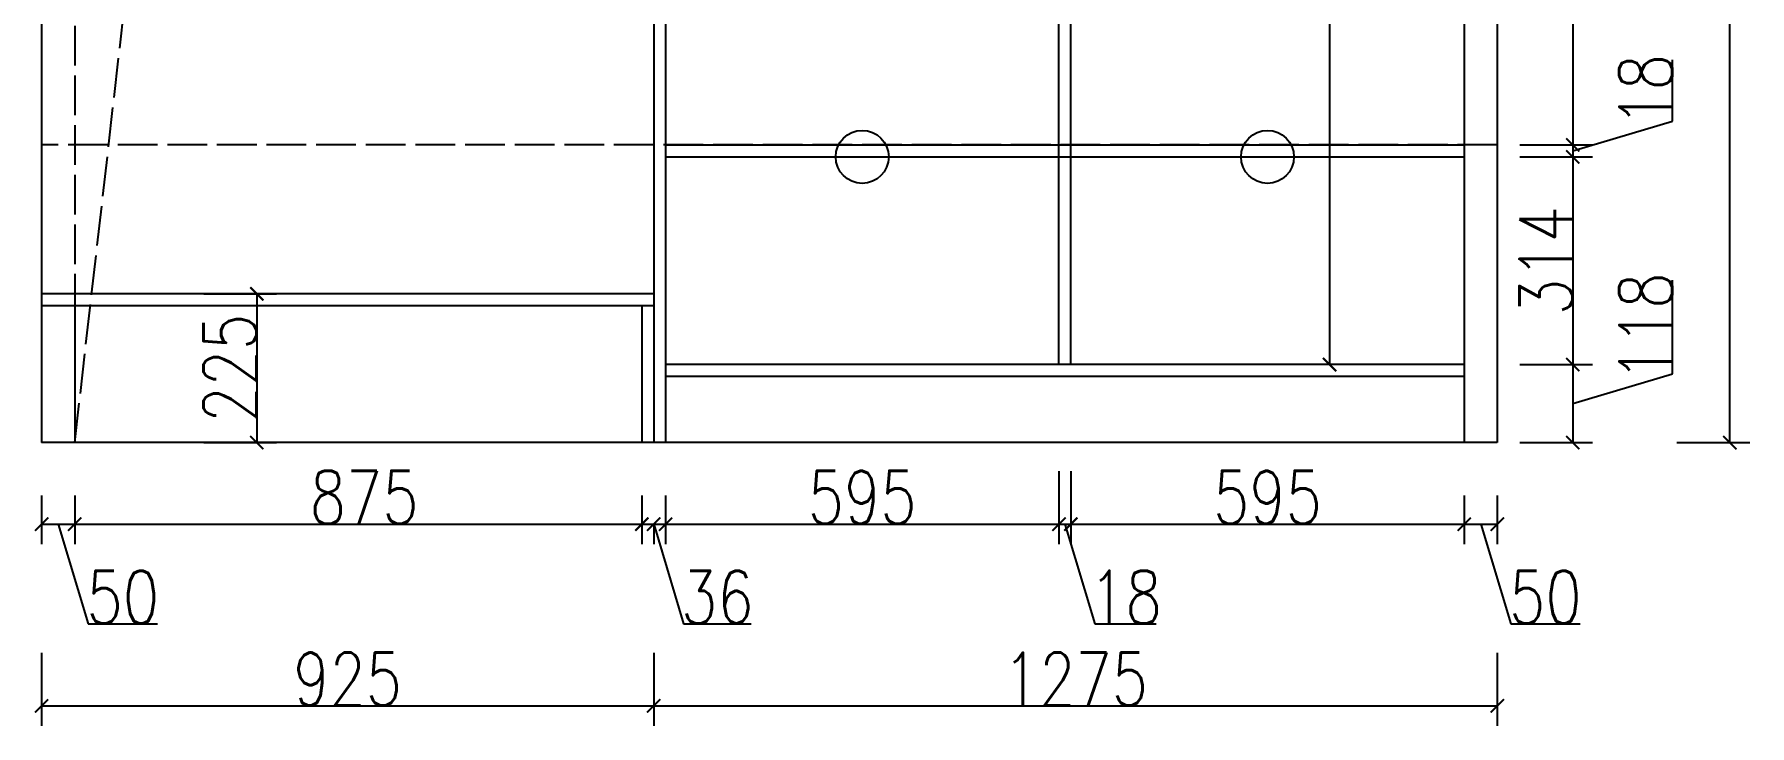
# Model space of a CAD drawing. Header units: millimetres. Extents: x 3255186 to 3429179, y -984851 to -941485.
# Drawn here: x 3304420 to 3307013, y -979713 to -978667 of the extents above; entities that cross this region are included whole.
import ezdxf

# ---------------------------------------------------------------- set-up
doc = ezdxf.new("R2010")
doc.units = ezdxf.units.MM
doc.header["$PDMODE"] = 35
doc.linetypes.add('ACAD_ISO02W100', pattern=[15, 12, -3])
doc.styles.add('DIM_FONT', font='SIMPLEX.shx', dxfattribs={"width": 0.8})
doc.dimstyles.new('ISO-25', dxfattribs={"dimtxt": 80, "dimasz": 20, "dimexe": 30, "dimexo": 80, "dimtad": 1, "dimdec": 0, "dimtxsty": 'DIM_FONT', "dimblk": 'ARCHTICK', "dimcen": 2.5, "dimadec": 0, "dimazin": 0, "dimtfac": 1, "dimtdec": 0, "dimtmove": 1, "dimatfit": 3, "dimfxl": 80, "dimfxlon": 1, "dimarcsym": 0})

# ---------------------------------------------------------------- blocks, each defined once
blk = doc.blocks.new('_ArchTick')
at = {"color": 0, "linetype": 'ByBlock', "const_width": 0.15}
blk.add_lwpolyline([(-0.5, -0.5), (0.5, 0.5)], dxfattribs=at)
blk = doc.blocks.new('*D660')
at = {"color": 0, "lineweight": -2, "ltscale": 5}
for p, q in [((3306665.5, -977380.8), (3306775.5, -977380.8)), ((3306745.5, -977380.8), (3306745.5, -978834.8)), ((3306665.5, -978834.8), (3306775.5, -978834.8))]:
    blk.add_line(p, q, dxfattribs=at)
at = {"layer": 'Defpoints', "color": 0, "ltscale": 5}
for p in [(3306581.5, -977380.8), (3306581.5, -978834.8), (3306745.5, -978834.8)]:
    blk.add_point(p, dxfattribs=at)
at = {"color": 0, "lineweight": -2, "ltscale": 5, "xscale": 20, "yscale": 20, "zscale": 20}
for p, rotation in [((3306745.5, -977380.8), 90), ((3306745.5, -978834.8), 270)]:
    blk.add_blockref('_ArchTick', p, dxfattribs=dict(at, rotation=rotation))
at = {"color": 0, "ltscale": 5, "insert": (3306704.9, -978107.8), "char_height": 80, "attachment_point": 5, "rotation": 90, "style": 'DIM_FONT'}
blk.add_mtext('1454', dxfattribs=at)
blk = doc.blocks.new('*D661')
at = {"color": 0, "lineweight": -2, "ltscale": 5}
for p, q in [((3306896.4, -978798.6), (3306896.4, -978705.9)), ((3306745.5, -978843.8), (3306896.4, -978798.6)), ((3306665.5, -978834.8), (3306775.5, -978834.8)), ((3306745.5, -978834.8), (3306745.5, -978852.8)), ((3306665.5, -978852.8), (3306775.5, -978852.8))]:
    blk.add_line(p, q, dxfattribs=at)
at = {"layer": 'Defpoints', "color": 0, "ltscale": 5}
for p in [(3306581.5, -978834.8), (3306581.5, -978852.8), (3306745.5, -978852.8)]:
    blk.add_point(p, dxfattribs=at)
at = {"color": 0, "lineweight": -2, "ltscale": 5, "xscale": 20, "yscale": 20, "zscale": 20}
for p, rotation in [((3306745.5, -978834.8), 90), ((3306745.5, -978852.8), 270)]:
    blk.add_blockref('_ArchTick', p, dxfattribs=dict(at, rotation=rotation))
at = {"color": 0, "ltscale": 5, "insert": (3306855.8, -978752.2), "char_height": 80, "attachment_point": 5, "rotation": 90, "style": 'DIM_FONT'}
blk.add_mtext('18', dxfattribs=at)
blk = doc.blocks.new('*D662')
at = {"color": 0, "lineweight": -2, "ltscale": 5}
for p, q in [((3306665.5, -978852.8), (3306775.5, -978852.8)), ((3306745.5, -978852.8), (3306745.5, -979166.8)), ((3306665.5, -979166.8), (3306775.5, -979166.8))]:
    blk.add_line(p, q, dxfattribs=at)
at = {"layer": 'Defpoints', "color": 0, "ltscale": 5}
for p in [(3306581.5, -978852.8), (3306581.5, -979166.8), (3306745.5, -979166.8)]:
    blk.add_point(p, dxfattribs=at)
at = {"color": 0, "lineweight": -2, "ltscale": 5, "xscale": 20, "yscale": 20, "zscale": 20}
for p, rotation in [((3306745.5, -978852.8), 90), ((3306745.5, -979166.8), 270)]:
    blk.add_blockref('_ArchTick', p, dxfattribs=dict(at, rotation=rotation))
at = {"color": 0, "ltscale": 5, "insert": (3306704.9, -979009.8), "char_height": 80, "attachment_point": 5, "rotation": 90, "style": 'DIM_FONT'}
blk.add_mtext('314', dxfattribs=at)
blk = doc.blocks.new('*D663')
at = {"color": 0, "lineweight": -2, "ltscale": 5}
for p, q in [((3306896.4, -979180.6), (3306896.4, -979039.1)), ((3306665.5, -979166.8), (3306775.5, -979166.8)), ((3306745.5, -979166.8), (3306745.5, -979284.8)), ((3306745.5, -979225.8), (3306896.4, -979180.6)), ((3306665.5, -979284.8), (3306775.5, -979284.8))]:
    blk.add_line(p, q, dxfattribs=at)
at = {"layer": 'Defpoints', "color": 0, "ltscale": 5}
for p in [(3306581.5, -979166.8), (3306581.5, -979284.8), (3306745.5, -979284.8)]:
    blk.add_point(p, dxfattribs=at)
at = {"color": 0, "lineweight": -2, "ltscale": 5, "xscale": 20, "yscale": 20, "zscale": 20}
for p, rotation in [((3306745.5, -979166.8), 90), ((3306745.5, -979284.8), 270)]:
    blk.add_blockref('_ArchTick', p, dxfattribs=dict(at, rotation=rotation))
at = {"color": 0, "ltscale": 5, "insert": (3306855.8, -979109.8), "char_height": 80, "attachment_point": 5, "rotation": 90, "style": 'DIM_FONT'}
blk.add_mtext('118', dxfattribs=at)
blk = doc.blocks.new('*D664')
at = {"color": 0, "lineweight": -2, "ltscale": 5}
for p, q in [((3306902.9, -976564.8), (3307012.9, -976564.8)), ((3306982.9, -979284.8), (3306982.9, -976564.8)), ((3306902.9, -979284.8), (3307012.9, -979284.8))]:
    blk.add_line(p, q, dxfattribs=at)
at = {"layer": 'Defpoints', "color": 0, "ltscale": 5}
for p in [(3306631.5, -976564.8), (3306982.9, -976564.8), (3306631.5, -979284.8)]:
    blk.add_point(p, dxfattribs=at)
at = {"color": 0, "lineweight": -2, "ltscale": 5, "xscale": 20, "yscale": 20, "zscale": 20}
for p, rotation in [((3306982.9, -976564.8), 90), ((3306982.9, -979284.8), 270)]:
    blk.add_blockref('_ArchTick', p, dxfattribs=dict(at, rotation=rotation))
at = {"color": 0, "ltscale": 5, "insert": (3306942.3, -977924.8), "char_height": 80, "attachment_point": 5, "rotation": 90, "style": 'DIM_FONT'}
blk.add_mtext('2720', dxfattribs=at)
blk = doc.blocks.new('*D665')
at = {"color": 0, "lineweight": -2, "ltscale": 5}
for p, q in [((3305338.5, -979364.8), (3305338.5, -979438.1)), ((3305374.5, -979364.8), (3305374.5, -979438.1)), ((3305338.5, -979408.1), (3305374.5, -979408.1)), ((3305356.5, -979408.1), (3305401.8, -979559)), ((3305401.8, -979559), (3305503.6, -979559))]:
    blk.add_line(p, q, dxfattribs=at)
at = {"layer": 'Defpoints', "color": 0, "ltscale": 5}
for p in [(3305338.5, -979284.8), (3305374.5, -979284.8), (3305374.5, -979408.1)]:
    blk.add_point(p, dxfattribs=at)
at = {"color": 0, "lineweight": -2, "ltscale": 5, "xscale": 20, "yscale": 20, "zscale": 20, "rotation": 180}
blk.add_blockref('_ArchTick', (3305338.5, -979408.1), dxfattribs=at)
at = {"color": 0, "lineweight": -2, "ltscale": 5, "xscale": 20, "yscale": 20, "zscale": 20}
blk.add_blockref('_ArchTick', (3305374.5, -979408.1), dxfattribs=at)
at = {"color": 0, "ltscale": 5, "insert": (3305452.7, -979518.4), "char_height": 80, "attachment_point": 5, "style": 'DIM_FONT'}
blk.add_mtext('36', dxfattribs=at)
blk = doc.blocks.new('*D666')
at = {"color": 0, "lineweight": -2, "ltscale": 5}
for p, q in [((3305969, -979328.1), (3305969, -979438.1)), ((3305374.5, -979364.8), (3305374.5, -979438.1)), ((3305374.5, -979408.1), (3305969, -979408.1))]:
    blk.add_line(p, q, dxfattribs=at)
at = {"layer": 'Defpoints', "color": 0, "ltscale": 5}
for p in [(3305969, -979151.6), (3305374.5, -979284.8), (3305969, -979408.1)]:
    blk.add_point(p, dxfattribs=at)
at = {"color": 0, "lineweight": -2, "ltscale": 5, "xscale": 20, "yscale": 20, "zscale": 20, "rotation": 180}
blk.add_blockref('_ArchTick', (3305374.5, -979408.1), dxfattribs=at)
at = {"color": 0, "lineweight": -2, "ltscale": 5, "xscale": 20, "yscale": 20, "zscale": 20}
blk.add_blockref('_ArchTick', (3305969, -979408.1), dxfattribs=at)
at = {"color": 0, "ltscale": 5, "insert": (3305671.7, -979367.4), "char_height": 80, "attachment_point": 5, "style": 'DIM_FONT'}
blk.add_mtext('595', dxfattribs=at)
blk = doc.blocks.new('*D667')
at = {"color": 0, "lineweight": -2, "ltscale": 5}
for p, q in [((3305969, -979328.1), (3305969, -979438.1)), ((3305987, -979328.1), (3305987, -979438.1)), ((3305969, -979408.1), (3305987, -979408.1)), ((3305978, -979408.1), (3306023.3, -979559)), ((3306023.3, -979559), (3306116, -979559))]:
    blk.add_line(p, q, dxfattribs=at)
at = {"layer": 'Defpoints', "color": 0, "ltscale": 5}
for p in [(3305969, -979151.6), (3305987, -979166.8), (3305987, -979408.1)]:
    blk.add_point(p, dxfattribs=at)
at = {"color": 0, "lineweight": -2, "ltscale": 5, "xscale": 20, "yscale": 20, "zscale": 20, "rotation": 180}
blk.add_blockref('_ArchTick', (3305969, -979408.1), dxfattribs=at)
at = {"color": 0, "lineweight": -2, "ltscale": 5, "xscale": 20, "yscale": 20, "zscale": 20}
blk.add_blockref('_ArchTick', (3305987, -979408.1), dxfattribs=at)
at = {"color": 0, "ltscale": 5, "insert": (3306069.6, -979518.4), "char_height": 80, "attachment_point": 5, "style": 'DIM_FONT'}
blk.add_mtext('18', dxfattribs=at)
blk = doc.blocks.new('*D668')
at = {"color": 0, "lineweight": -2, "ltscale": 5}
for p, q in [((3305987, -979328.1), (3305987, -979438.1)), ((3306581.5, -979364.8), (3306581.5, -979438.1)), ((3305987, -979408.1), (3306581.5, -979408.1))]:
    blk.add_line(p, q, dxfattribs=at)
at = {"layer": 'Defpoints', "color": 0, "ltscale": 5}
for p in [(3305987, -979166.8), (3306581.5, -979284.8), (3306581.5, -979408.1)]:
    blk.add_point(p, dxfattribs=at)
at = {"color": 0, "lineweight": -2, "ltscale": 5, "xscale": 20, "yscale": 20, "zscale": 20, "rotation": 180}
blk.add_blockref('_ArchTick', (3305987, -979408.1), dxfattribs=at)
at = {"color": 0, "lineweight": -2, "ltscale": 5, "xscale": 20, "yscale": 20, "zscale": 20}
blk.add_blockref('_ArchTick', (3306581.5, -979408.1), dxfattribs=at)
at = {"color": 0, "ltscale": 5, "insert": (3306284.2, -979367.4), "char_height": 80, "attachment_point": 5, "style": 'DIM_FONT'}
blk.add_mtext('595', dxfattribs=at)
blk = doc.blocks.new('*D669')
at = {"color": 0, "lineweight": -2, "ltscale": 5}
for p, q in [((3306581.5, -979364.8), (3306581.5, -979438.1)), ((3306631.5, -979364.8), (3306631.5, -979438.1)), ((3306581.5, -979408.1), (3306631.5, -979408.1)), ((3306606.5, -979408.1), (3306651.8, -979559)), ((3306651.8, -979559), (3306756.6, -979559))]:
    blk.add_line(p, q, dxfattribs=at)
at = {"layer": 'Defpoints', "color": 0, "ltscale": 5}
for p in [(3306581.5, -979284.8), (3306631.5, -979284.8), (3306631.5, -979408.1)]:
    blk.add_point(p, dxfattribs=at)
at = {"color": 0, "lineweight": -2, "ltscale": 5, "xscale": 20, "yscale": 20, "zscale": 20, "rotation": 180}
blk.add_blockref('_ArchTick', (3306581.5, -979408.1), dxfattribs=at)
at = {"color": 0, "lineweight": -2, "ltscale": 5, "xscale": 20, "yscale": 20, "zscale": 20}
blk.add_blockref('_ArchTick', (3306631.5, -979408.1), dxfattribs=at)
at = {"color": 0, "ltscale": 5, "insert": (3306704.2, -979518.4), "char_height": 80, "attachment_point": 5, "style": 'DIM_FONT'}
blk.add_mtext('50', dxfattribs=at)
blk = doc.blocks.new('*D670')
at = {"color": 0, "lineweight": -2, "ltscale": 5}
for p, q in [((3305356.5, -979602.8), (3305356.5, -979712.8)), ((3306631.5, -979602.8), (3306631.5, -979712.8)), ((3305356.5, -979682.8), (3306631.5, -979682.8))]:
    blk.add_line(p, q, dxfattribs=at)
at = {"layer": 'Defpoints', "color": 0, "ltscale": 5}
for p in [(3305356.5, -979284.8), (3306631.5, -979284.8), (3306631.5, -979682.8)]:
    blk.add_point(p, dxfattribs=at)
at = {"color": 0, "lineweight": -2, "ltscale": 5, "xscale": 20, "yscale": 20, "zscale": 20, "rotation": 180}
blk.add_blockref('_ArchTick', (3305356.5, -979682.8), dxfattribs=at)
at = {"color": 0, "lineweight": -2, "ltscale": 5, "xscale": 20, "yscale": 20, "zscale": 20}
blk.add_blockref('_ArchTick', (3306631.5, -979682.8), dxfattribs=at)
at = {"color": 0, "ltscale": 5, "insert": (3305994, -979642.2), "char_height": 80, "attachment_point": 5, "style": 'DIM_FONT'}
blk.add_mtext('1275', dxfattribs=at)
blk = doc.blocks.new('*D671')
at = {"color": 0, "lineweight": -2, "ltscale": 5}
for p, q in [((3304431.5, -979364.8), (3304431.5, -979438.1)), ((3304481.5, -979364.8), (3304481.5, -979438.1)), ((3304431.5, -979408.1), (3304481.5, -979408.1)), ((3304456.5, -979408.1), (3304501.8, -979559)), ((3304501.8, -979559), (3304606.6, -979559))]:
    blk.add_line(p, q, dxfattribs=at)
at = {"layer": 'Defpoints', "color": 0, "ltscale": 5}
for p in [(3304431.5, -979284.8), (3304481.5, -979284.8), (3304481.5, -979408.1)]:
    blk.add_point(p, dxfattribs=at)
at = {"color": 0, "lineweight": -2, "ltscale": 5, "xscale": 20, "yscale": 20, "zscale": 20, "rotation": 180}
blk.add_blockref('_ArchTick', (3304431.5, -979408.1), dxfattribs=at)
at = {"color": 0, "lineweight": -2, "ltscale": 5, "xscale": 20, "yscale": 20, "zscale": 20}
blk.add_blockref('_ArchTick', (3304481.5, -979408.1), dxfattribs=at)
at = {"color": 0, "ltscale": 5, "insert": (3304554.2, -979518.4), "char_height": 80, "attachment_point": 5, "style": 'DIM_FONT'}
blk.add_mtext('50', dxfattribs=at)
blk = doc.blocks.new('*D672')
at = {"color": 0, "lineweight": -2, "ltscale": 5}
for p, q in [((3304481.5, -979364.8), (3304481.5, -979438.1)), ((3304481.5, -979408.1), (3305356.5, -979408.1)), ((3305356.5, -979408.1), (3305356.5, -979438.1))]:
    blk.add_line(p, q, dxfattribs=at)
at = {"layer": 'Defpoints', "color": 0, "ltscale": 5}
for p in [(3304481.5, -979284.8), (3305356.5, -979401.5), (3305356.5, -979408.1)]:
    blk.add_point(p, dxfattribs=at)
at = {"color": 0, "lineweight": -2, "ltscale": 5, "xscale": 20, "yscale": 20, "zscale": 20, "rotation": 180}
blk.add_blockref('_ArchTick', (3304481.5, -979408.1), dxfattribs=at)
at = {"color": 0, "lineweight": -2, "ltscale": 5, "xscale": 20, "yscale": 20, "zscale": 20}
blk.add_blockref('_ArchTick', (3305356.5, -979408.1), dxfattribs=at)
at = {"color": 0, "ltscale": 5, "insert": (3304919, -979367.4), "char_height": 80, "attachment_point": 5, "style": 'DIM_FONT'}
blk.add_mtext('875', dxfattribs=at)
blk = doc.blocks.new('*D673')
at = {"color": 0, "lineweight": -2, "ltscale": 5}
for p, q in [((3304431.5, -979602.8), (3304431.5, -979712.8)), ((3305356.5, -979602.8), (3305356.5, -979712.8)), ((3304431.5, -979682.8), (3305356.5, -979682.8))]:
    blk.add_line(p, q, dxfattribs=at)
at = {"layer": 'Defpoints', "color": 0, "ltscale": 5}
for p in [(3304431.5, -979284.8), (3305356.5, -979284.8), (3305356.5, -979682.8)]:
    blk.add_point(p, dxfattribs=at)
at = {"color": 0, "lineweight": -2, "ltscale": 5, "xscale": 20, "yscale": 20, "zscale": 20, "rotation": 180}
blk.add_blockref('_ArchTick', (3304431.5, -979682.8), dxfattribs=at)
at = {"color": 0, "lineweight": -2, "ltscale": 5, "xscale": 20, "yscale": 20, "zscale": 20}
blk.add_blockref('_ArchTick', (3305356.5, -979682.8), dxfattribs=at)
at = {"color": 0, "ltscale": 5, "insert": (3304894, -979642.2), "char_height": 80, "attachment_point": 5, "style": 'DIM_FONT'}
blk.add_mtext('925', dxfattribs=at)
blk = doc.blocks.new('*D674')
at = {"color": 0, "lineweight": -2, "ltscale": 5}
for p, q in [((3304676.7, -979059.8), (3304786.7, -979059.8)), ((3304756.7, -979059.8), (3304756.7, -979284.8)), ((3304676.7, -979284.8), (3304786.7, -979284.8))]:
    blk.add_line(p, q, dxfattribs=at)
at = {"layer": 'Defpoints', "color": 0, "ltscale": 5}
for p in [(3304431.5, -979059.8), (3304431.5, -979284.8), (3304756.7, -979284.8)]:
    blk.add_point(p, dxfattribs=at)
at = {"color": 0, "lineweight": -2, "ltscale": 5, "xscale": 20, "yscale": 20, "zscale": 20}
for p, rotation in [((3304756.7, -979059.8), 90), ((3304756.7, -979284.8), 270)]:
    blk.add_blockref('_ArchTick', p, dxfattribs=dict(at, rotation=rotation))
at = {"color": 0, "ltscale": 5, "insert": (3304716.1, -979172.3), "char_height": 80, "attachment_point": 5, "rotation": 90, "style": 'DIM_FONT'}
blk.add_mtext('225', dxfattribs=at)
blk = doc.blocks.new('*D963')
at = {"color": 0, "lineweight": -2, "ltscale": 5}
for p, q in [((3306457.9, -977380.8), (3306347.9, -977380.8)), ((3306377.9, -977380.8), (3306377.9, -979166.8)), ((3306457.9, -979166.8), (3306347.9, -979166.8))]:
    blk.add_line(p, q, dxfattribs=at)
at = {"layer": 'Defpoints', "color": 0, "ltscale": 5}
for p in [(3306581.5, -977380.8), (3306377.9, -979166.8), (3306581.5, -979166.8)]:
    blk.add_point(p, dxfattribs=at)
at = {"color": 0, "lineweight": -2, "ltscale": 5, "xscale": 20, "yscale": 20, "zscale": 20}
for p, rotation in [((3306377.9, -977380.8), 90), ((3306377.9, -979166.8), 270)]:
    blk.add_blockref('_ArchTick', p, dxfattribs=dict(at, rotation=rotation))
at = {"color": 0, "ltscale": 5, "insert": (3306337.3, -978273.8), "char_height": 80, "attachment_point": 5, "rotation": 90, "style": 'DIM_FONT'}
blk.add_mtext('1786', dxfattribs=at)

msp = doc.modelspace()

# ---------------------------------------------------------------- linework, layer by layer
at = {"ltscale": 5}
for p, q in [((3304431.5, -976564.8), (3304431.5, -979284.8)), ((3306581.5, -976564.8), (3306581.5, -979284.8)), ((3306631.5, -976564.8), (3306631.5, -979284.8)), ((3305356.5, -977004.8), (3305356.5, -979284.8)), ((3305374.5, -977004.8), (3305374.5, -979284.8)), ((3305969, -979166.8), (3305969, -977022.8)), ((3305987, -979166.8), (3305987, -977022.8)), ((3305374.5, -978834.8), (3306581.5, -978834.8)), ((3305374.5, -978852.8), (3306581.5, -978852.8)), ((3305356.5, -979059.8), (3304431.5, -979059.8)), ((3304481.5, -979059.8), (3304481.5, -979284.8)), ((3305356.5, -979077.8), (3304431.5, -979077.8)), ((3305338.5, -979077.8), (3305338.5, -979284.8)), ((3306581.5, -979166.8), (3305374.5, -979166.8)), ((3306581.5, -979184.8), (3305374.5, -979184.8)), ((3306631.5, -979284.8), (3304431.5, -979284.8))]:
    msp.add_line(p, q, dxfattribs=at)
at = {"color": 252, "linetype": 'ACAD_ISO02W100', "ltscale": 5}
for p, q in [((3304481.5, -977004.8), (3304481.5, -979284.8)), ((3306631.5, -978834.8), (3304431.5, -978834.8))]:
    msp.add_line(p, q, dxfattribs=at)
msp.add_lwpolyline([(3304481.5, -979284.8), (3304657.2, -977745.5), (3305356.5, -977004.8)], dxfattribs=at)
at = {"ltscale": 5}
for centre in [(3305671.7, -978852.8), (3306284.2, -978852.8)]:
    msp.add_circle(centre, 40, dxfattribs=at)

# ---------------------------------------------------------------- dimensions: what is measured, and where the dimension line sits
for base, p1, p2, picture, middle in [((3306982.9, -976564.8), (3306631.5, -979284.8), (3306631.5, -976564.8), '*D664', (3306942.3, -977924.8)), ((3306377.9, -979166.8), (3306581.5, -977380.8), (3306581.5, -979166.8), '*D963', (3306337.3, -978273.8)), ((3306745.5, -978834.8), (3306581.5, -977380.8), (3306581.5, -978834.8), '*D660', (3306704.9, -978107.8)), ((3306745.5, -978852.8), (3306581.5, -978834.8), (3306581.5, -978852.8), '*D661', (3306855.8, -978797.9)), ((3306745.5, -979166.8), (3306581.5, -978852.8), (3306581.5, -979166.8), '*D662', (3306704.9, -979009.8)), ((3306745.5, -979284.8), (3306581.5, -979166.8), (3306581.5, -979284.8), '*D663', (3306855.8, -979179.9)), ((3304756.7, -979284.8), (3304431.5, -979059.8), (3304431.5, -979284.8), '*D674', (3304716.1, -979172.3))]:
    dim = msp.add_linear_dim(base=base, p1=p1, p2=p2, angle=90, dimstyle='ISO-25', dxfattribs=at)
    dim.commit()
    dim.dimension.update_dxf_attribs({"geometry": picture, "text_midpoint": middle})
for base, p1, p2, picture, middle in [((3305968.994557, -979408.071021), (3305374.494557, -979284.8487314), (3305968.994557, -979151.6402821), '*D666', (3305671.744557, -979367.446021)), ((3305987, -979408.1), (3305969, -979151.6), (3305987, -979166.8), '*D667', (3306023.9, -979518.4)), ((3306581.494557, -979408.071021), (3305986.994557, -979166.8487314), (3306581.494557, -979284.8487314), '*D668', (3306284.244557, -979367.446021)), ((3304481.5, -979408.1), (3304431.5, -979284.8), (3304481.5, -979284.8), '*D671', (3304502.4, -979518.4)), ((3305356.5, -979682.8), (3304431.5, -979284.8), (3305356.5, -979284.8), '*D673', (3304894, -979642.2)), ((3305356.5, -979408.1), (3304481.5, -979284.8), (3305356.5, -979401.5), '*D672', (3304919, -979367.4)), ((3305374.5, -979408.1), (3305338.5, -979284.8), (3305374.5, -979284.8), '*D665', (3305402.4, -979518.4)), ((3306631.5, -979682.8), (3305356.5, -979284.8), (3306631.5, -979284.8), '*D670', (3305994, -979642.2)), ((3306631.5, -979408.1), (3306581.5, -979284.8), (3306631.5, -979284.8), '*D669', (3306652.4, -979518.4))]:
    dim = msp.add_linear_dim(base=base, p1=p1, p2=p2, dimstyle='ISO-25', dxfattribs=at)
    dim.commit()
    dim.dimension.update_dxf_attribs({"geometry": picture, "text_midpoint": middle})

doc.saveas('drawing.dxf')
